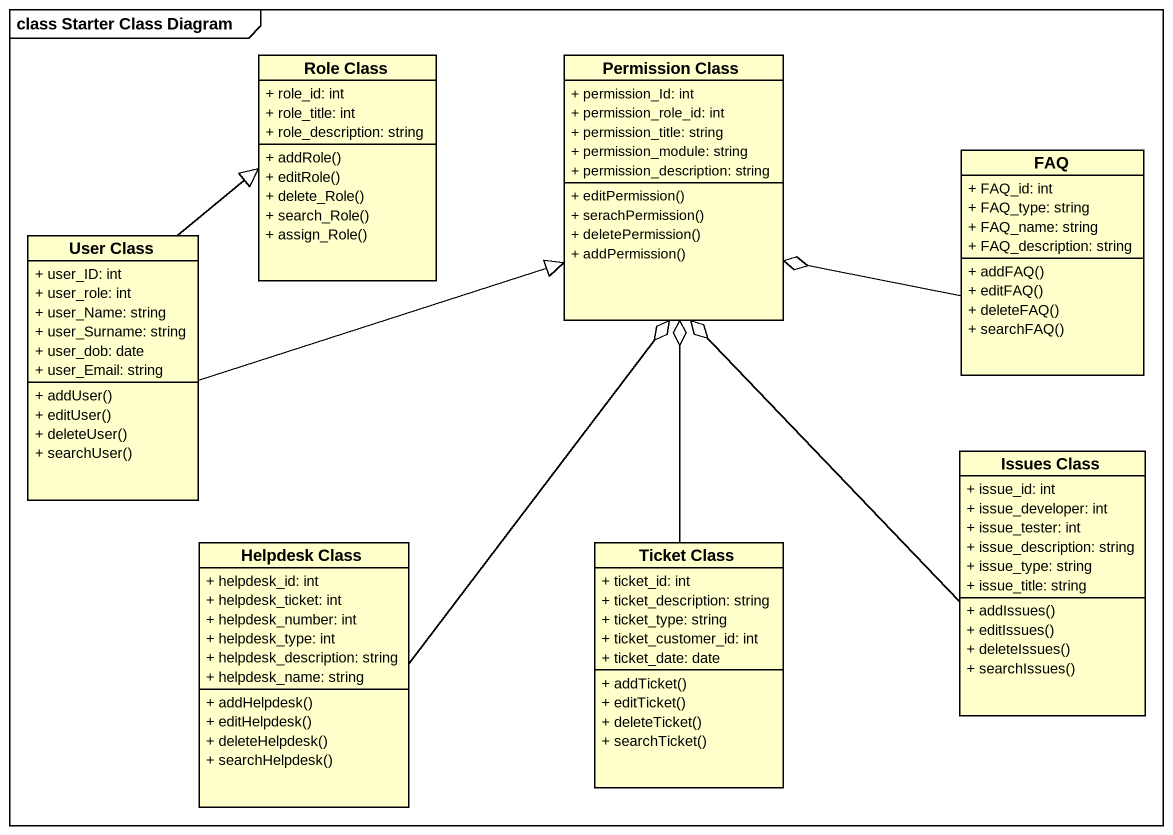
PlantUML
@startuml
mainframe class Starter Class Diagram
hide circle
hide empty members
skinparam classAttributeIconSize 0
class "Role Class" as Role_Class {
  + role_id: int
  + role_title: int
  + role_description: string
  + addRole()
  + editRole()
  + delete_Role()
  + search_Role()
  + assign_Role()
}
class "Permission Class" as Permission_Class {
  + permission_Id: int
  + permission_role_id: int
  + permission_title: string
  + permission_module: string
  + permission_description: string
  + editPermission()
  + serachPermission()
  + deletePermission()
  + addPermission()
}
class FAQ {
  + FAQ_id: int
  + FAQ_type: string
  + FAQ_name: string
  + FAQ_description: string
  + addFAQ()
  + editFAQ()
  + deleteFAQ()
  + searchFAQ()
}
class "User Class" as User_Class {
  + user_ID: int
  + user_role: int
  + user_Name: string
  + user_Surname: string
  + user_dob: date
  + user_Email: string
  + addUser()
  + editUser()
  + deleteUser()
  + searchUser()
}
class "Issues Class" as Issues_Class {
  + issue_id: int
  + issue_developer: int
  + issue_tester: int
  + issue_description: string
  + issue_type: string
  + issue_title: string
  + addIssues()
  + editIssues()
  + deleteIssues()
  + searchIssues()
}
class "Helpdesk Class" as Helpdesk_Class {
  + helpdesk_id: int
  + helpdesk_ticket: int
  + helpdesk_number: int
  + helpdesk_type: int
  + helpdesk_description: string
  + helpdesk_name: string
  + addHelpdesk()
  + editHelpdesk()
  + deleteHelpdesk()
  + searchHelpdesk()
}
class "Ticket Class" as Ticket_Class {
  + ticket_id: int
  + ticket_description: string
  + ticket_type: string
  + ticket_customer_id: int
  + ticket_date: date
  + addTicket()
  + editTicket()
  + deleteTicket()
  + searchTicket()
}
FAQ -left-o Permission_Class
User_Class -up-|> Role_Class
User_Class -right-|> Permission_Class
Issues_Class -up-o Permission_Class
Helpdesk_Class -up-o Permission_Class
Ticket_Class -up-o Permission_Class
@enduml
